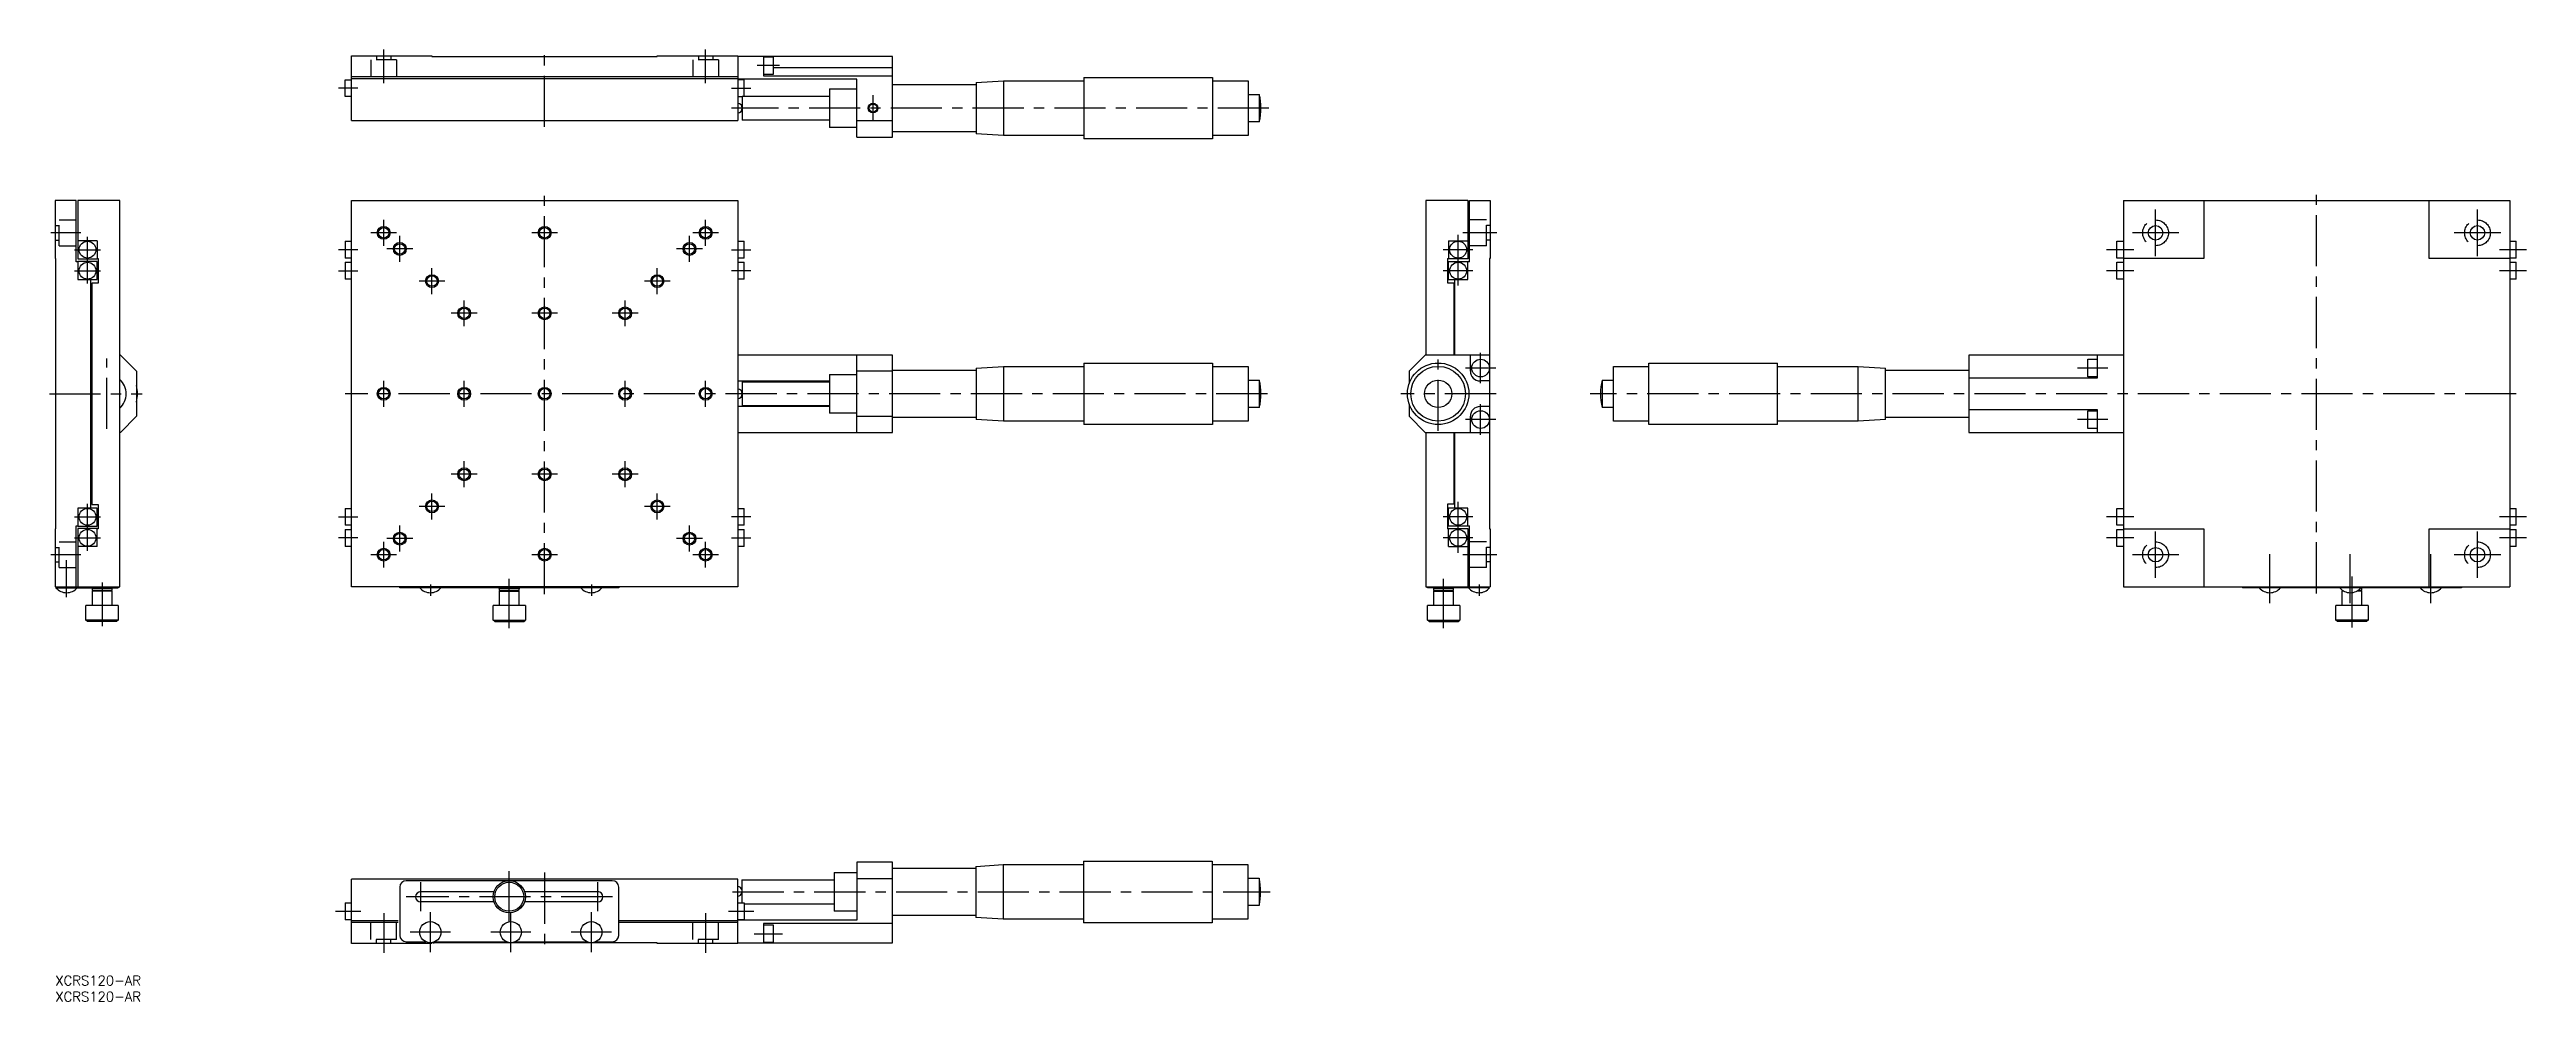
# Model space of a CAD drawing. Extents: x -2 to 768, y -8 to 288.
import ezdxf

# ---------------------------------------------------------------- set-up
doc = ezdxf.new("R2010")
doc.units = 0
doc.header["$LTSCALE"] = 0.5
doc.linetypes.add('CENTER', pattern=[50.8, 31.75, -6.35, 6.35, -6.35])
doc.linetypes.add('DASHED', pattern=[19.05, 12.7, -6.35])
for name, color, linetype in [('MSM_CENTER', 1, 'CENTER'), ('MSM_CONTINUOUS', 7, 'CONTINUOUS'), ('MSM_DASHED', 4, 'DASHED'), ('MSM_NARROW', 5, 'CONTINUOUS'), ('MSM_PART_NUMBER', 7, 'CONTINUOUS')]:
    doc.layers.add(name, color=color, linetype=linetype)
doc.styles.get("Standard").update_dxf_attribs({"font": 'txt.shx', "height": 3, "bigfont": 'bigfont.shx'})

msp = doc.modelspace()

# ---------------------------------------------------------------- linework, layer by layer
at = {"layer": 'MSM_CENTER'}
for p, q in [((102, 277.25), (102, 287.75)), ((152, 263.75), (152, 287.55)), ((202, 277.25), (202, 287.75)), ((225, 282.75), (218, 282.75)), ((94, 275.75), (88, 275.75)), ((210, 275.75), (216, 275.75)), ((377, 269.55), (210, 269.55)), ((254, 265.55), (254, 273.55)), ((152, 118.5), (152, 242.8)), ((702.4, 118.8), (702.4, 242.8)), ((102, 226.78), (102, 234.83)), ((202, 226.78), (202, 234.83)), ((652.4, 223.59), (652.4, 238.01)), ((752.4, 223.59), (752.4, 238.01)), ((7.88, 230.8), (-1.38, 230.8)), ((5.99, 225.57), (14.01, 225.57)), ((10, 215.02), (10, 229.58)), ((94, 225.57), (88, 225.57)), ((106.02, 230.8), (97.97, 230.8)), ((111.03, 225.8), (102.97, 225.8)), ((107, 221.78), (107, 229.83)), ((156.03, 230.8), (147.97, 230.8)), ((201.03, 225.8), (192.97, 225.8)), ((197, 221.78), (197, 229.83)), ((206.03, 230.8), (197.98, 230.8)), ((210, 225.57), (216, 225.57)), ((440.37, 225.57), (431.12, 225.57)), ((435.75, 214.41), (435.75, 230.2)), ((447.75, 230.8), (437.25, 230.8)), ((645.61, 225.57), (637.19, 225.57)), ((659.61, 230.8), (645.19, 230.8)), ((759.61, 230.8), (745.19, 230.8)), ((767.61, 225.57), (759.19, 225.57)), ((5.99, 219.03), (14.01, 219.03)), ((88, 219.03), (94, 219.03)), ((121.02, 215.8), (112.98, 215.8)), ((117, 211.78), (117, 219.83)), ((191.02, 215.8), (182.98, 215.8)), ((187, 211.78), (187, 219.83)), ((216, 219.03), (210, 219.03)), ((440.37, 219.03), (431.12, 219.03)), ((645.61, 219.03), (637.19, 219.03)), ((767.61, 219.03), (759.19, 219.03)), ((127, 201.78), (127, 209.83)), ((177, 201.78), (177, 209.83)), ((131.03, 205.8), (122.97, 205.8)), ((156.03, 205.8), (147.97, 205.8)), ((181.02, 205.8), (172.97, 205.8)), ((442.75, 184.05), (442.75, 193.55)), ((16, 169.87), (16, 191.73)), ((102, 176.78), (102, 184.83)), ((127, 176.78), (127, 184.83)), ((177, 176.78), (177, 184.83)), ((202, 176.78), (202, 184.83)), ((429.55, 169.25), (429.55, 192.35)), ((447.5, 188.8), (438, 188.8)), ((637.61, 188.8), (628.19, 188.8)), ((-1.8, 180.8), (26.93, 180.8)), ((376.5, 180.8), (90, 180.8)), ((447.55, 180.8), (418, 180.8)), ((442.75, 168.05), (442.75, 177.55)), ((764.4, 180.8), (476.79, 180.8)), ((447.5, 172.8), (438, 172.8)), ((637.61, 172.8), (628.19, 172.8)), ((131.03, 155.8), (122.97, 155.8)), ((127, 151.78), (127, 159.83)), ((156.03, 155.8), (147.97, 155.8)), ((181.02, 155.8), (172.97, 155.8)), ((177, 151.78), (177, 159.83)), ((10, 132.02), (10, 146.58)), ((117, 141.78), (117, 149.83)), ((187, 141.78), (187, 149.83)), ((435.75, 131.41), (435.75, 147.2)), ((5.99, 142.57), (14.01, 142.57)), ((88, 142.57), (94, 142.57)), ((107, 131.78), (107, 139.83)), ((121.02, 145.8), (112.98, 145.8)), ((191.02, 145.8), (182.98, 145.8)), ((197, 131.78), (197, 139.83)), ((216, 142.57), (210, 142.57)), ((440.37, 142.57), (431.12, 142.57)), ((645.61, 142.57), (637.19, 142.57)), ((767.61, 142.57), (759.19, 142.57)), ((5.99, 136.03), (14.01, 136.03)), ((94, 136.03), (88, 136.03)), ((102, 126.78), (102, 134.83)), ((111.03, 135.8), (102.97, 135.8)), ((201.03, 135.8), (192.97, 135.8)), ((202, 126.78), (202, 134.83)), ((210, 136.03), (216, 136.03)), ((440.37, 136.03), (431.12, 136.03)), ((645.61, 136.03), (637.19, 136.03)), ((652.4, 123.59), (652.4, 138.01)), ((687.9, 115.79), (687.9, 130.97)), ((712.9, 115.79), (712.9, 130.97)), ((737.9, 115.79), (737.9, 130.97)), ((752.4, 123.59), (752.4, 138.01)), ((767.61, 136.03), (759.19, 136.03)), ((7.88, 130.8), (-1.38, 130.8)), ((3.5, 117.62), (3.5, 129.14)), ((106.02, 130.8), (97.97, 130.8)), ((141, 108), (141, 123.3)), ((156.03, 130.8), (147.97, 130.8)), ((206.03, 130.8), (197.98, 130.8)), ((431.25, 108), (431.25, 123.3)), ((447.75, 130.8), (437.25, 130.8)), ((659.61, 130.8), (645.19, 130.8)), ((713.4, 124.01), (713.4, 106.79)), ((759.61, 130.8), (745.19, 130.8)), ((14.5, 122.18), (14.5, 108.62)), ((116.5, 121.5), (116.5, 118)), ((166.5, 121.5), (166.5, 118)), ((442.25, 121.5), (442.25, 118)), ((141, 16.61), (141, 32.46)), ((152, 32.03), (152, 8.23)), ((173.03, 24.53), (108.97, 24.53)), ((113.5, 20.01), (113.5, 29.06)), ((168.5, 20.01), (168.5, 29.06)), ((210.37, 26.03), (377.33, 26.03)), ((87.07, 20.03), (94.93, 20.03)), ((102, 19.46), (102, 7.11)), ((116.5, 7.31), (116.5, 19.76)), ((141.5, 7.31), (141.5, 19.76)), ((166.5, 7.31), (166.5, 19.76)), ((202, 19.46), (202, 7.11)), ((209.07, 20.03), (216.93, 20.03)), ((122.73, 13.53), (110.27, 13.53)), ((147.73, 13.53), (135.27, 13.53)), ((172.73, 13.53), (160.27, 13.53)), ((217.07, 13.03), (225.93, 13.03))]:
    msp.add_line(p, q, dxfattribs=at)
at = {"layer": 'MSM_CONTINUOUS'}
for p, q in [((92, 285.75), (117, 285.75)), ((92, 265.75), (92, 285.75)), ((117, 285.75), (117, 285.55)), ((117, 285.55), (187, 285.55)), ((187, 285.75), (212, 285.75)), ((187, 285.55), (187, 285.75)), ((212, 285.75), (212, 265.75)), ((260, 285.55), (212, 285.55)), ((220, 285.55), (220, 279.55)), ((220, 285.5), (223, 285.5)), ((223, 285.5), (223, 280)), ((260, 260.55), (260, 285.55)), ((90, 278.38), (92, 278.38)), ((90, 273.13), (90, 278.38)), ((212, 279.25), (92, 279.25)), ((92, 278.75), (212, 278.75)), ((249, 278.55), (212, 278.55)), ((214, 278.38), (212, 278.38)), ((214, 273.3), (214, 278.38)), ((223, 280), (220, 280)), ((220, 279.55), (260, 279.55)), ((260, 282.05), (223, 282.05)), ((249, 260.55), (249, 278.55)), ((286, 277.5), (294.5, 278.05)), ((286, 277.5), (286, 261.6)), ((294.5, 278.05), (319.5, 278.05)), ((294.5, 278.05), (294.5, 261.05)), ((319.5, 279.1), (359.5, 279.1)), ((319.5, 279.1), (319.5, 260)), ((359.5, 279.1), (359.5, 260)), ((359.5, 278.05), (370.5, 278.05)), ((370.5, 278.05), (370.5, 261.05)), ((92, 273.13), (90, 273.13)), ((212, 273.13), (213.4, 273.13)), ((213.4, 273.3), (240.5, 273.3)), ((213.4, 273.3), (213.4, 265.8)), ((240.5, 275.55), (249, 275.55)), ((240.5, 275.55), (240.5, 263.55)), ((260, 276.9), (286, 276.9)), ((370.5, 273.8), (374, 273.8)), ((374, 273.8), (374, 265.3)), ((92, 265.75), (212, 265.75)), ((240.5, 265.8), (213.4, 265.8)), ((249, 263.55), (240.5, 263.55)), ((260, 265.55), (249, 265.55)), ((286, 262.2), (260, 262.2)), ((374, 265.3), (370.5, 265.3)), ((249, 260.55), (260, 260.55)), ((294.5, 261.05), (286, 261.6)), ((319.5, 261.05), (294.5, 261.05)), ((359.5, 260), (319.5, 260)), ((370.5, 261.05), (359.5, 261.05)), ((6.5, 240.8), (0, 240.8)), ((0, 240.8), (0, 222.8)), ((6.5, 221.8), (6.5, 240.8)), ((7, 240.8), (7, 222.7)), ((20, 240.8), (7, 240.8)), ((20, 120.8), (20, 240.8)), ((92, 240.8), (212, 240.8)), ((92, 120.8), (92, 240.8)), ((212, 240.8), (212, 120.8)), ((438.75, 240.8), (425.75, 240.8)), ((425.75, 240.8), (425.75, 192.8)), ((438.75, 240.8), (438.75, 222.7)), ((439.25, 240.8), (445.75, 240.8)), ((439.25, 221.8), (439.25, 240.8)), ((445.75, 240.8), (445.75, 222.8)), ((642.4, 240.8), (642.4, 120.8)), ((642.4, 240.8), (762.4, 240.8)), ((667.4, 240.8), (667.4, 222.8)), ((737.4, 222.8), (737.4, 240.8)), ((762.4, 240.8), (762.4, 120.8)), ((13, 228.3), (7, 228.3)), ((13, 228.3), (13, 222.7)), ((90, 228.19), (92, 228.19)), ((90, 228.19), (90, 222.94)), ((212, 228.19), (214, 228.19)), ((214, 222.94), (214, 228.19)), ((432.75, 228.3), (432.75, 222.7)), ((432.75, 228.3), (438.75, 228.3)), ((640.4, 228.19), (642.4, 228.19)), ((640.4, 222.94), (640.4, 228.19)), ((762.4, 228.19), (764.4, 228.19)), ((764.4, 222.94), (764.4, 228.19)), ((0.2, 222.8), (0, 222.8)), ((0.2, 138.8), (0.2, 222.8)), ((7, 221.8), (6.5, 221.8)), ((7, 222.7), (13, 222.7)), ((13, 221.9), (7, 221.9)), ((7, 221.9), (7, 221.8)), ((7, 221.9), (7, 216.3)), ((7, 216.3), (13, 216.3)), ((11, 145.3), (11, 216.3)), ((11, 216.3), (13, 216.3)), ((13, 222.8), (13.3, 222.8)), ((13, 222.7), (13, 222.8)), ((13, 216.3), (13, 221.9)), ((13.3, 222.8), (13.3, 215.2)), ((92, 222.94), (90, 222.94)), ((90, 221.66), (92, 221.66)), ((90, 221.66), (90, 216.41)), ((92, 216.41), (90, 216.41)), ((214, 222.94), (212, 222.94)), ((212, 221.66), (214, 221.66)), ((214, 216.41), (212, 216.41)), ((214, 216.41), (214, 221.66)), ((432.45, 222.8), (432.45, 215.3)), ((432.45, 222.8), (432.75, 222.8)), ((438.75, 222.7), (432.75, 222.7)), ((432.75, 221.9), (438.75, 221.9)), ((432.75, 216.3), (432.75, 221.9)), ((432.75, 216.3), (438.75, 216.3)), ((434.75, 192.8), (434.75, 216.3)), ((438.75, 216.3), (438.75, 221.9)), ((439.25, 221.8), (438.75, 221.8)), ((445.55, 222.8), (445.55, 138.8)), ((445.75, 222.8), (445.55, 222.8)), ((642.4, 222.94), (640.4, 222.94)), ((640.4, 221.66), (642.4, 221.66)), ((640.4, 216.41), (640.4, 221.66)), ((642.4, 216.41), (640.4, 216.41)), ((667.4, 222.8), (642.4, 222.8)), ((762.4, 222.8), (737.4, 222.8)), ((764.4, 222.94), (762.4, 222.94)), ((762.4, 221.66), (764.4, 221.66)), ((764.4, 216.41), (762.4, 216.41)), ((764.4, 216.41), (764.4, 221.66)), ((11.3, 215.2), (11.3, 146.4)), ((13.3, 215.2), (11.3, 215.2)), ((432.45, 215.3), (434.45, 215.3)), ((434.45, 215.3), (434.45, 192.8)), ((11.3, 192.8), (11, 192.8)), ((20.2, 192.8), (20, 192.8)), ((20.2, 192.8), (25.2, 187.8)), ((260, 192.8), (212, 192.8)), ((249, 168.8), (249, 192.8)), ((260, 168.8), (260, 192.8)), ((425.55, 192.8), (420.55, 187.8)), ((445.55, 192.8), (425.55, 192.8)), ((439.55, 187.8), (439.55, 192.8)), ((594.4, 192.8), (594.4, 168.8)), ((642.4, 192.8), (594.4, 192.8)), ((634.4, 185.8), (634.4, 192.8)), ((25.2, 187.8), (25.2, 173.8)), ((212, 184.8), (240.5, 184.8)), ((240.5, 186.8), (249, 186.8)), ((240.5, 186.8), (240.5, 174.8)), ((260, 187.8), (249, 187.8)), ((260, 188.15), (286, 188.15)), ((286, 188.75), (294.5, 189.3)), ((286, 188.75), (286, 172.85)), ((294.5, 189.3), (319.5, 189.3)), ((294.5, 189.3), (294.5, 172.3)), ((319.5, 190.35), (359.5, 190.35)), ((319.5, 190.35), (319.5, 171.25)), ((359.5, 190.35), (359.5, 171.25)), ((359.5, 189.3), (370.5, 189.3)), ((370.5, 189.3), (370.5, 172.3)), ((370.5, 185.05), (374, 185.05)), ((374, 185.05), (374, 176.55)), ((420.55, 187.8), (420.55, 183.99)), ((445.55, 184.8), (442.55, 184.8)), ((480.5, 185.05), (484, 185.05)), ((480.5, 185.05), (480.5, 176.55)), ((484, 189.3), (495, 189.3)), ((484, 172.3), (484, 189.3)), ((495, 190.35), (535, 190.35)), ((495, 171.25), (495, 190.35)), ((535, 171.25), (535, 190.35)), ((535, 189.3), (560, 189.3)), ((560, 189.3), (568.5, 188.75)), ((560, 172.3), (560, 189.3)), ((568.5, 172.85), (568.5, 188.75)), ((568.5, 188.15), (594.4, 188.15)), ((594.4, 185.8), (634.4, 185.8)), ((631.4, 191.55), (634.4, 191.55)), ((631.4, 186.05), (631.4, 191.55)), ((634.4, 186.05), (631.4, 186.05)), ((213.4, 184.55), (240.5, 184.55)), ((213.4, 184.55), (213.4, 177.05)), ((240.5, 177.05), (213.4, 177.05)), ((420.55, 177.61), (420.55, 173.8)), ((25.2, 173.8), (20.2, 168.8)), ((240.5, 176.8), (212, 176.8)), ((249, 174.8), (240.5, 174.8)), ((249, 173.8), (260, 173.8)), ((286, 173.45), (260, 173.45)), ((294.5, 172.3), (286, 172.85)), ((319.5, 172.3), (294.5, 172.3)), ((359.5, 171.25), (319.5, 171.25)), ((370.5, 172.3), (359.5, 172.3)), ((374, 176.55), (370.5, 176.55)), ((420.55, 173.8), (425.55, 168.8)), ((439.55, 168.8), (439.55, 173.8)), ((445.55, 176.8), (442.55, 176.8)), ((484, 176.55), (480.5, 176.55)), ((495, 172.3), (484, 172.3)), ((535, 171.25), (495, 171.25)), ((560, 172.3), (535, 172.3)), ((568.5, 172.85), (560, 172.3)), ((594.4, 173.45), (568.5, 173.45)), ((634.4, 175.8), (594.4, 175.8)), ((631.4, 175.55), (634.4, 175.55)), ((631.4, 170.05), (631.4, 175.55)), ((634.4, 170.05), (631.4, 170.05)), ((634.4, 168.8), (634.4, 175.8)), ((11.3, 168.8), (11, 168.8)), ((20.2, 168.8), (20, 168.8)), ((212, 168.8), (260, 168.8)), ((425.55, 168.8), (445.55, 168.8)), ((425.75, 168.8), (425.75, 120.8)), ((434.45, 168.8), (434.45, 146.5)), ((434.75, 145.3), (434.75, 168.8)), ((594.4, 168.8), (642.4, 168.8)), ((11.3, 146.4), (13.3, 146.4)), ((13.3, 146.4), (13.3, 138.8)), ((432.45, 146.5), (432.45, 138.8)), ((434.45, 146.5), (432.45, 146.5)), ((0, 138.8), (0, 120.8)), ((0, 138.8), (0.2, 138.8)), ((6.5, 120.8), (6.5, 139.8)), ((6.5, 139.8), (7, 139.8)), ((7, 145.3), (7, 139.7)), ((13, 145.3), (7, 145.3)), ((7, 139.8), (7, 139.7)), ((7, 139.7), (13, 139.7)), ((7, 138.9), (7, 120.8)), ((13, 138.9), (7, 138.9)), ((13, 145.3), (11, 145.3)), ((13, 139.7), (13, 145.3)), ((13, 138.8), (13, 138.9)), ((13, 133.3), (13, 138.9)), ((13.3, 138.8), (13, 138.8)), ((90, 145.19), (92, 145.19)), ((90, 145.19), (90, 139.94)), ((92, 139.94), (90, 139.94)), ((90, 138.65), (92, 138.65)), ((90, 138.65), (90, 133.4)), ((212, 145.19), (214, 145.19)), ((214, 139.94), (212, 139.94)), ((212, 138.65), (214, 138.65)), ((214, 139.94), (214, 145.19)), ((214, 133.4), (214, 138.65)), ((432.75, 138.8), (432.45, 138.8)), ((432.75, 139.7), (432.75, 145.3)), ((438.75, 145.3), (432.75, 145.3)), ((438.75, 139.7), (432.75, 139.7)), ((432.75, 133.3), (432.75, 138.9)), ((432.75, 138.9), (438.75, 138.9)), ((438.75, 139.7), (438.75, 145.3)), ((438.75, 139.8), (439.25, 139.8)), ((438.75, 138.9), (438.75, 120.8)), ((439.25, 120.8), (439.25, 139.8)), ((445.55, 138.8), (445.75, 138.8)), ((445.75, 138.8), (445.75, 120.8)), ((640.4, 145.19), (642.4, 145.19)), ((640.4, 139.94), (640.4, 145.19)), ((642.4, 139.94), (640.4, 139.94)), ((640.4, 138.65), (642.4, 138.65)), ((640.4, 133.4), (640.4, 138.65)), ((642.4, 138.8), (667.4, 138.8)), ((667.4, 138.8), (667.4, 120.8)), ((737.4, 120.8), (737.4, 138.8)), ((737.4, 138.8), (762.4, 138.8)), ((762.4, 145.19), (764.4, 145.19)), ((764.4, 139.94), (762.4, 139.94)), ((762.4, 138.65), (764.4, 138.65)), ((764.4, 139.94), (764.4, 145.19)), ((764.4, 133.4), (764.4, 138.65)), ((12.96, 133.3), (7, 133.3)), ((92, 133.4), (90, 133.4)), ((214, 133.4), (212, 133.4)), ((432.75, 133.3), (438.75, 133.3)), ((642.4, 133.4), (640.4, 133.4)), ((764.4, 133.4), (762.4, 133.4)), ((0, 120.8), (20, 120.8)), ((0.2, 120.5), (19.5, 120.5)), ((0.5, 120.8), (0.5, 120.5)), ((11.5, 120.3), (11.7, 120.5)), ((11.5, 119.7), (11.5, 120.3)), ((17.5, 120.3), (11.5, 120.3)), ((11.7, 119.5), (11.5, 119.7)), ((17.5, 119.7), (11.5, 119.7)), ((11.5, 115), (11.5, 119.5)), ((17.5, 119.5), (11.5, 119.5)), ((17.3, 120.5), (17.5, 120.3)), ((17.5, 119.7), (17.3, 119.5)), ((17.5, 120.3), (17.5, 119.7)), ((17.5, 119.5), (17.5, 115)), ((19.5, 120.8), (19.5, 120.5)), ((212, 120.8), (92, 120.8)), ((107, 120.5), (107, 120.8)), ((175, 120.5), (107, 120.5)), ((109, 120.8), (109, 120.5)), ((138, 120.3), (138.2, 120.5)), ((138, 119.7), (138, 120.3)), ((138, 120.3), (144, 120.3)), ((138.2, 119.5), (138, 119.7)), ((138, 119.7), (144, 119.7)), ((138, 115), (138, 119.5)), ((138, 119.5), (144, 119.5)), ((143.8, 120.5), (144, 120.3)), ((144, 119.7), (143.8, 119.5)), ((144, 120.3), (144, 119.7)), ((144, 119.5), (144, 115)), ((173, 120.5), (173, 120.8)), ((175, 120.8), (175, 120.5)), ((425.75, 120.8), (445.75, 120.8)), ((426.25, 120.5), (426.25, 120.8)), ((445.55, 120.5), (426.25, 120.5)), ((428.25, 120.3), (428.45, 120.5)), ((428.25, 119.7), (428.25, 120.3)), ((428.25, 120.3), (434.25, 120.3)), ((428.45, 119.5), (428.25, 119.7)), ((428.25, 119.7), (434.25, 119.7)), ((428.25, 115), (428.25, 119.5)), ((428.25, 119.5), (434.25, 119.5)), ((434.05, 120.5), (434.25, 120.3)), ((434.25, 119.7), (434.05, 119.5)), ((434.25, 120.3), (434.25, 119.7)), ((434.25, 119.5), (434.25, 115)), ((445.25, 120.8), (445.25, 120.5)), ((642.4, 120.8), (762.4, 120.8)), ((679.4, 120.8), (679.4, 120.5)), ((747.4, 120.5), (679.4, 120.5)), ((710.4, 119.7), (710.4, 119.78)), ((710.6, 119.5), (710.4, 119.7)), ((710.52, 119.7), (710.4, 119.7)), ((710.4, 115), (710.4, 119.5)), ((710.87, 119.5), (710.4, 119.5)), ((716.4, 119.5), (714.93, 119.5)), ((716.4, 119.7), (715.28, 119.7)), ((716.4, 119.7), (716.2, 119.5)), ((716.4, 120.5), (716.4, 119.7)), ((716.4, 119.5), (716.4, 115)), ((747.4, 120.8), (747.4, 120.5)), ((9.5, 110.5), (9.5, 115)), ((19.5, 115), (9.5, 115)), ((10, 110), (9.5, 110.5)), ((19.5, 110.5), (9.5, 110.5)), ((19, 110), (10, 110)), ((19.5, 110.5), (19, 110)), ((19.5, 115), (19.5, 110.5)), ((146, 115), (136, 115)), ((136, 110.5), (136, 115)), ((136.5, 110), (136, 110.5)), ((136, 110.5), (146, 110.5)), ((136.5, 110), (145.5, 110)), ((145.5, 110), (146, 110.5)), ((146, 115), (146, 110.5)), ((436.25, 115), (426.25, 115)), ((426.25, 110.5), (426.25, 115)), ((426.75, 110), (426.25, 110.5)), ((426.25, 110.5), (436.25, 110.5)), ((426.75, 110), (435.75, 110)), ((435.75, 110), (436.25, 110.5)), ((436.25, 115), (436.25, 110.5)), ((708.4, 110.5), (708.4, 115)), ((718.4, 115), (708.4, 115)), ((708.9, 110), (708.4, 110.5)), ((718.4, 110.5), (708.4, 110.5)), ((717.9, 110), (708.9, 110)), ((718.4, 110.5), (717.9, 110)), ((718.4, 115), (718.4, 110.5)), ((241.9, 32.03), (249, 32.03)), ((241.9, 32.03), (241.9, 20.03)), ((260, 35.23), (249, 35.23)), ((249, 35.23), (249, 17.23)), ((260, 10.23), (260, 35.23)), ((260, 33.38), (285.9, 33.38)), ((285.9, 33.98), (294.4, 34.53)), ((285.9, 33.98), (285.9, 18.08)), ((294.4, 34.53), (319.4, 34.53)), ((294.4, 34.53), (294.4, 17.53)), ((319.4, 35.58), (359.4, 35.58)), ((319.4, 35.58), (319.4, 16.48)), ((359.4, 35.58), (359.4, 16.48)), ((359.4, 34.53), (370.4, 34.53)), ((370.4, 34.53), (370.4, 17.53)), ((212, 30.03), (92, 30.03)), ((92, 10.03), (92, 30.03)), ((107, 27.53), (107, 12.53)), ((173, 29.53), (109, 29.53)), ((113.5, 26.13), (136.26, 26.13)), ((145.74, 26.13), (168.5, 26.13)), ((175, 12.53), (175, 27.53)), ((212, 10.03), (212, 30.03)), ((213.3, 29.78), (241.9, 29.78)), ((213.3, 29.78), (213.3, 22.66)), ((249, 30.23), (260, 30.23)), ((370.4, 30.28), (373.9, 30.28)), ((373.9, 30.28), (373.9, 21.78)), ((90, 22.66), (92, 22.66)), ((90, 22.66), (90, 17.41)), ((92, 17.41), (90, 17.41)), ((106.5, 17.03), (92, 17.03)), ((106.5, 16.53), (92, 16.53)), ((136.26, 22.93), (113.5, 22.93)), ((168.5, 22.93), (145.74, 22.93)), ((212, 17.03), (175, 17.03)), ((212, 16.53), (175, 16.53)), ((212, 22.66), (214, 22.66)), ((214, 17.41), (212, 17.41)), ((249, 17.23), (212, 17.23)), ((214, 22.66), (214, 17.41)), ((241.9, 22.28), (214, 22.28)), ((220, 16.23), (220, 10.23)), ((260, 16.23), (220, 16.23)), ((220, 15.78), (223, 15.78)), ((223, 15.78), (223, 10.28)), ((249, 20.03), (241.9, 20.03)), ((285.9, 18.68), (260, 18.68)), ((294.4, 17.53), (285.9, 18.08)), ((319.4, 17.53), (294.4, 17.53)), ((359.4, 16.48), (319.4, 16.48)), ((370.4, 17.53), (359.4, 17.53)), ((373.9, 21.78), (370.4, 21.78)), ((117, 10.03), (92, 10.03)), ((109, 10.53), (115.13, 10.53)), ((187, 10.23), (117, 10.23)), ((117.5, 10.23), (117.5, 10.03)), ((117.87, 10.53), (140.13, 10.53)), ((142.87, 10.53), (165.13, 10.53)), ((167.87, 10.53), (173, 10.53)), ((187, 10.03), (187, 10.23)), ((212, 10.03), (187, 10.03)), ((212, 10.23), (260, 10.23)), ((223, 10.28), (220, 10.28))]:
    msp.add_line(p, q, dxfattribs=at)
for centre, radius in [((254, 269.55), 1.23), ((102, 230.8), 1.62), ((152, 230.8), 1.62), ((202, 230.8), 1.62), ((652.4, 230.8), 2.25), ((752.4, 230.8), 2.25), ((10, 225.57), 2.62), ((107, 225.8), 1.62), ((197, 225.8), 1.62), ((435.75, 225.57), 2.63), ((10, 219.03), 2.62), ((117, 215.8), 1.62), ((187, 215.8), 1.62), ((435.75, 219.03), 2.62), ((127, 205.8), 1.62), ((152, 205.8), 1.62), ((177, 205.8), 1.62), ((429.55, 180.8), 9.55), ((429.55, 180.8), 8.5), ((429.55, 180.8), 4.25), ((442.75, 188.8), 2.75), ((102, 180.8), 1.62), ((127, 180.8), 1.62), ((152, 180.8), 1.62), ((177, 180.8), 1.62), ((202, 180.8), 1.62), ((442.75, 172.8), 2.75), ((127, 155.8), 1.62), ((152, 155.8), 1.62), ((177, 155.8), 1.62), ((117, 145.8), 1.62), ((187, 145.8), 1.62), ((10, 142.57), 2.62), ((10, 136.03), 2.62), ((435.75, 142.57), 2.62), ((435.75, 136.03), 2.62), ((102, 130.8), 1.62), ((107, 135.8), 1.62), ((152, 130.8), 1.62), ((197, 135.8), 1.62), ((202, 130.8), 1.62), ((652.4, 130.8), 2.25), ((752.4, 130.8), 2.25), ((141, 24.53), 5), ((141, 24.53), 4.5), ((116.5, 13.53), 3.3), ((141.5, 13.53), 3.3), ((166.5, 13.53), 3.3)]:
    msp.add_circle(centre, radius, dxfattribs=at)
for centre, radius, start, end in [((211.9, 269.55), 1.5, 273.82255, 86.17745), ((356.19, 269.55), 18.31, 346.58033, 13.41967), ((16, 180.8), 6, 311.81031, 48.18969), ((356.19, 180.8), 18.31, 346.58033, 13.41967), ((442.55, 187.8), 3, 180, 270), ((498.31, 180.8), 18.31, 166.58033, 193.41967), ((16, 180.8), 6, 141.56679, 146.44269), ((16, 180.8), 6, 213.55731, 218.43321), ((16, 180.8), 9.55, 344.44015, 15.55985), ((211.9, 180.8), 1.5, 273.82255, 86.17745), ((442.55, 173.8), 3, 90, 180), ((3.5, 123.38), 4.38, 221.11209, 318.88791), ((116.5, 123.37), 4.37, 221.03483, 318.96517), ((141, 123.37), 4.37, 221.03483, 226.70644), ((141, 123.37), 4.37, 313.29353, 318.96517), ((166.5, 123.37), 4.37, 221.03483, 318.96517), ((442.25, 123.37), 4.37, 221.03483, 318.96517), ((687.9, 123.38), 4.38, 221.11209, 318.88791), ((712.9, 123.38), 4.38, 221.11209, 318.88791), ((737.9, 123.38), 4.38, 221.11209, 318.88791), ((109, 27.53), 2, 90, 180), ((113.5, 24.53), 1.6, 90, 270), ((168.5, 24.53), 1.6, 270, 90), ((173, 27.53), 2, 0, 90), ((211.9, 26.23), 1.5, 21.03947, 86.17745), ((211.9, 26.23), 1.5, 273.82255, 338.96053), ((356.09, 26.03), 18.31, 346.58033, 13.41967), ((109, 12.53), 2, 180, 270), ((173, 12.53), 2, 270, 0)]:
    msp.add_arc(centre, radius, start, end, dxfattribs=at)
at = {"layer": 'MSM_DASHED'}
for p, q in [((99.75, 285.75), (99.75, 284.55)), ((104.25, 285.75), (104.25, 284.55)), ((199.75, 285.75), (199.75, 284.55)), ((204.25, 285.75), (204.25, 284.55)), ((98, 284.55), (98, 279.25)), ((106, 284.55), (98, 284.55)), ((106, 284.55), (106, 279.25)), ((198, 284.55), (198, 279.25)), ((206, 284.55), (198, 284.55)), ((206, 284.55), (206, 279.25)), ((0, 233.05), (1.2, 233.05)), ((1.2, 234.8), (6.5, 234.8)), ((1.2, 226.8), (1.2, 234.8)), ((444.55, 234.8), (439.25, 234.8)), ((444.55, 226.8), (444.55, 234.8)), ((445.75, 233.05), (444.55, 233.05)), ((0, 228.55), (1.2, 228.55)), ((1.2, 226.8), (6.5, 226.8)), ((444.55, 226.8), (439.25, 226.8)), ((445.75, 228.55), (444.55, 228.55)), ((0, 133.05), (1.2, 133.05)), ((1.2, 134.8), (6.5, 134.8)), ((1.2, 126.8), (1.2, 134.8)), ((444.55, 134.8), (439.25, 134.8)), ((444.55, 126.8), (444.55, 134.8)), ((445.75, 133.05), (444.55, 133.05)), ((0, 128.55), (1.2, 128.55)), ((1.2, 126.8), (6.5, 126.8)), ((444.55, 126.8), (439.25, 126.8)), ((445.75, 128.55), (444.55, 128.55)), ((98, 11.23), (98, 16.53)), ((106, 11.23), (106, 16.53)), ((198, 11.23), (198, 16.53)), ((206, 11.23), (206, 16.53)), ((106, 11.23), (98, 11.23)), ((99.75, 10.03), (99.75, 11.23)), ((104.25, 10.03), (104.25, 11.23)), ((206, 11.23), (198, 11.23)), ((199.75, 10.03), (199.75, 11.23)), ((204.25, 10.03), (204.25, 11.23))]:
    msp.add_line(p, q, dxfattribs=at)
for centre in [(652.4, 230.8), (752.4, 230.8), (652.4, 130.8), (752.4, 130.8)]:
    msp.add_circle(centre, 4, dxfattribs=at)
at = {"layer": 'MSM_NARROW'}
for centre, radius in [((254, 269.55), 1.5), ((102, 230.8), 2), ((152, 230.8), 2), ((202, 230.8), 2), ((107, 225.8), 2), ((197, 225.8), 2), ((117, 215.8), 2), ((187, 215.8), 2), ((127, 205.8), 2), ((152, 205.8), 2), ((177, 205.8), 2), ((102, 180.8), 2), ((127, 180.8), 2), ((152, 180.8), 2), ((177, 180.8), 2), ((202, 180.8), 2), ((127, 155.8), 2), ((152, 155.8), 2), ((177, 155.8), 2), ((117, 145.8), 2), ((187, 145.8), 2), ((102, 130.8), 2), ((107, 135.8), 2), ((152, 130.8), 2), ((197, 135.8), 2), ((202, 130.8), 2)]:
    msp.add_circle(centre, radius, dxfattribs=at)

# ---------------------------------------------------------------- texts
at = {"layer": 'MSM_PART_NUMBER'}
for p in [(0, -3), (0, -8)]:
    msp.add_text('XCRS120-AR', height=3, dxfattribs=at).set_placement(p)

doc.saveas('drawing.dxf')
